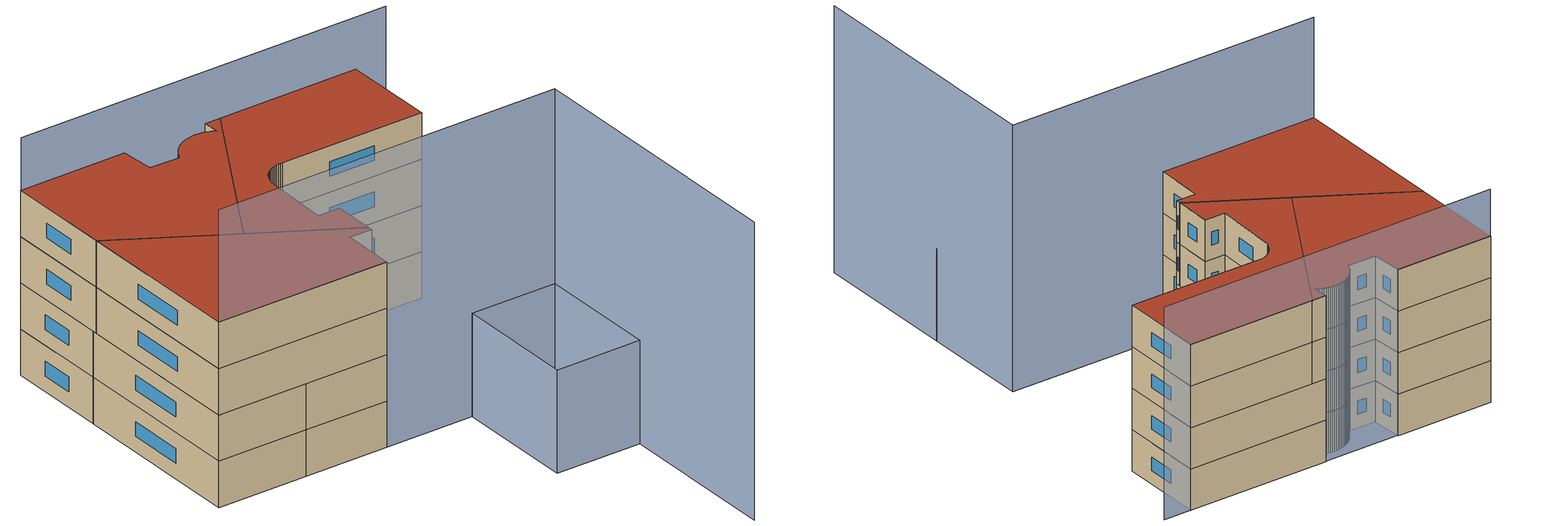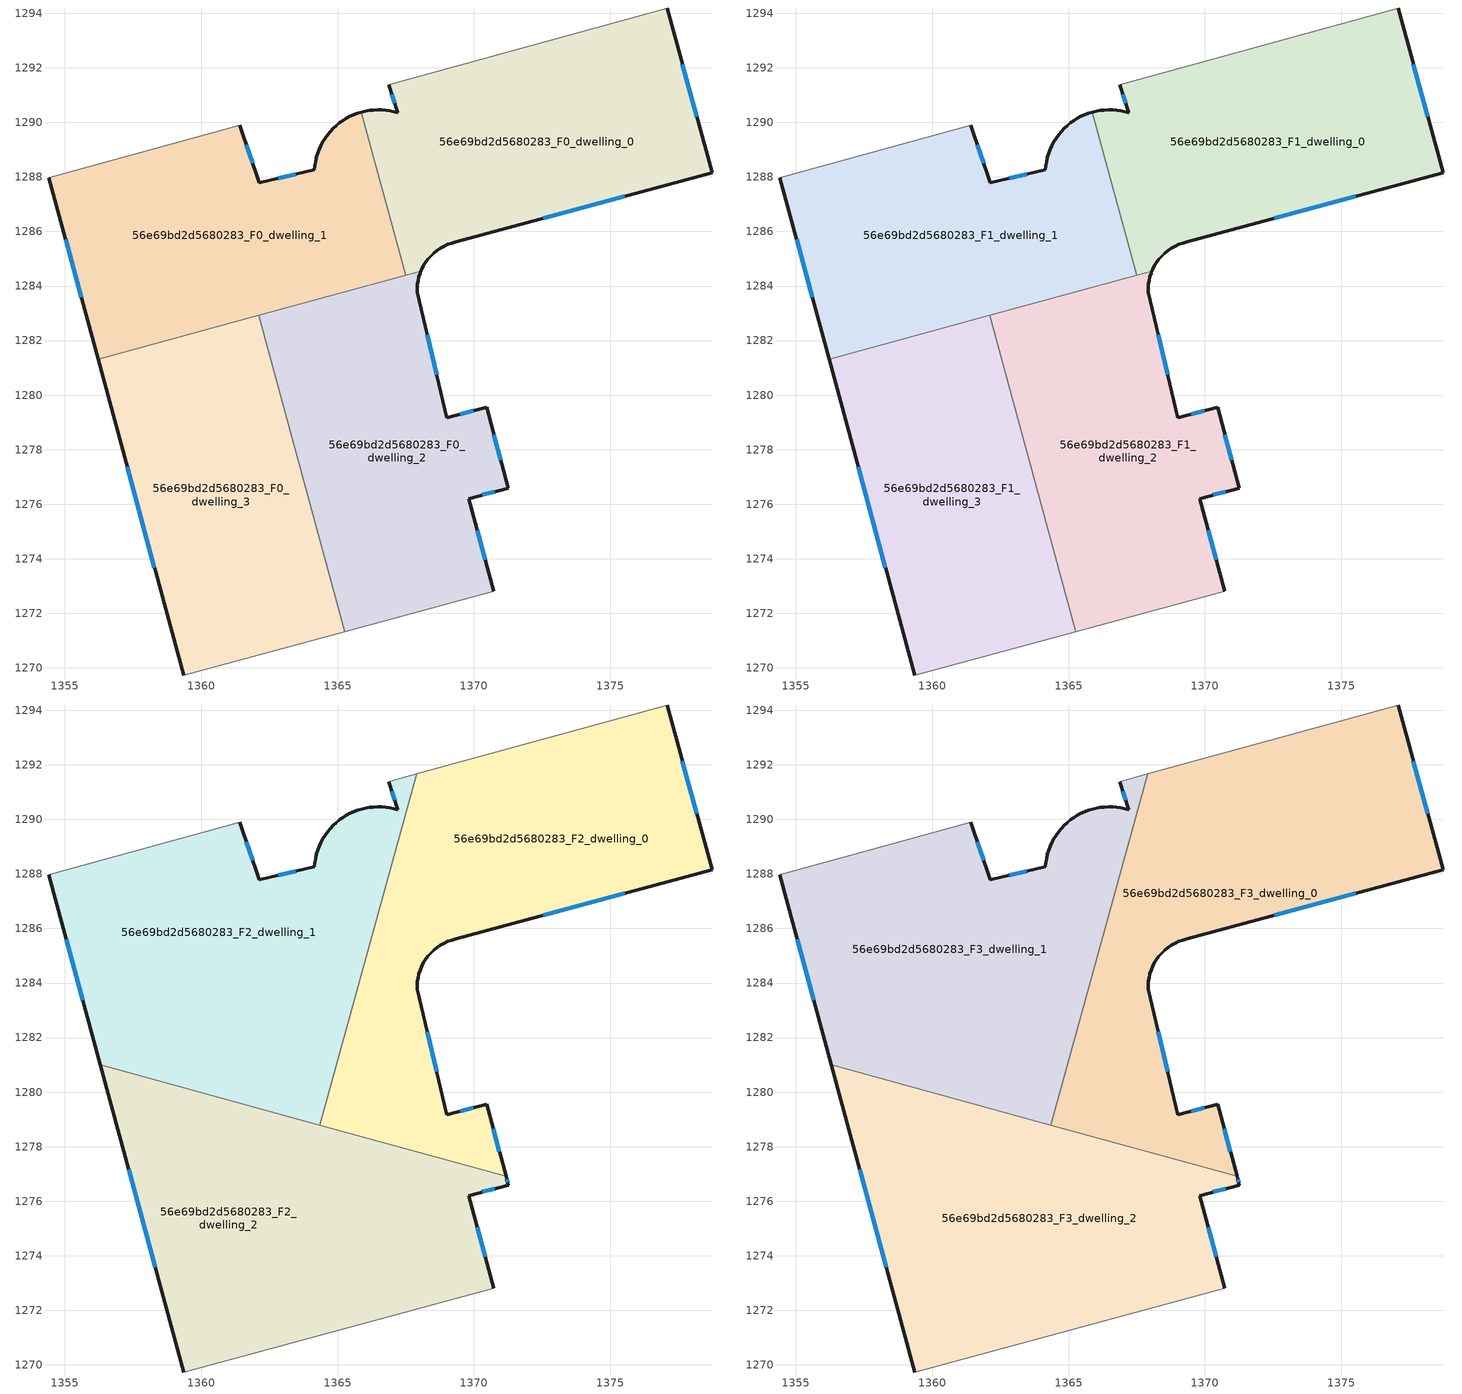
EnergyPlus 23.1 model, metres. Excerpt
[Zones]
56e69bd2d5680283_F0_dwelling_0
 floor ground (EU_floor_Construction): 1377.08,1294.19 1378.73,1288.15 1369.34,1285.62 1369.19,1285.58 1369.05,1285.53 1368.9,1285.46 1368.77,1285.38 1368.64,1285.3 1368.52,1285.2 1368.41,1285.09 1368.31,1284.97 1368.22,1284.86 1368.15,1284.74 1368.08,1284.61 1368.05,1284.54 1367.51,1284.39 1365.88,1290.38 1366.02,1290.41 1366.16,1290.44 1366.31,1290.45 1366.46,1290.46 1366.61,1290.46 1366.76,1290.45 1366.91,1290.42 1367.06,1290.39 1367.2,1290.35 1366.87,1291.39 z0
 wall outside (EU_wall_Construction): 1368.05,1284.54 1368.08,1284.61 1368.15,1284.74 1368.22,1284.86 1368.31,1284.97 1368.41,1285.09 1368.52,1285.2 1368.64,1285.3 1368.77,1285.38 1368.9,1285.46 1369.05,1285.53 1369.19,1285.58 1369.34,1285.62 1378.73,1288.15 1377.08,1294.19 / 1366.87,1291.39 1367.2,1290.35 1367.06,1290.39 1366.91,1290.42 1366.76,1290.45 1366.61,1290.46 1366.46,1290.46 1366.31,1290.45 1366.16,1290.44 1366.02,1290.41 1365.88,1290.38 z0:3
 wall to 56e69bd2d5680283_F0_dwelling_1 (EU_wall_Construction): 1365.88,1290.38 1367.51,1284.39 z0:3
 wall adiabatic (EU_wall_Construction): 1377.08,1294.19 1366.87,1291.39 z0:3
 wall to 56e69bd2d5680283_F0_dwelling_2 (EU_wall_Construction): 1367.51,1284.39 1368.05,1284.54 z0:3
 window (EU_Window_Construction): 1366.99,1291.03 1367.09,1290.7 / 1378.17,1290.21 1377.64,1292.14 / 1372.54,1286.48 1375.53,1287.29 z1.02:1.98
56e69bd2d5680283_F0_dwelling_1
 floor ground (EU_floor_Construction): 1365.88,1290.38 1367.51,1284.39 1356.22,1281.32 1354.42,1287.97 1361.41,1289.89 1362.13,1287.79 1364.15,1288.26 1364.16,1288.41 1364.19,1288.57 1364.22,1288.72 1364.27,1288.87 1364.32,1289.01 1364.39,1289.15 1364.46,1289.29 1364.54,1289.42 1364.63,1289.54 1364.73,1289.66 1364.83,1289.78 1364.95,1289.88 1365.07,1289.98 1365.19,1290.07 1365.32,1290.15 1365.45,1290.22 1365.59,1290.28 1365.73,1290.33 z0
 wall outside (EU_wall_Construction): 1365.88,1290.38 1365.73,1290.33 1365.59,1290.28 1365.45,1290.22 1365.32,1290.15 1365.19,1290.07 1365.07,1289.98 1364.95,1289.88 1364.83,1289.78 1364.73,1289.66 1364.63,1289.54 1364.54,1289.42 1364.46,1289.29 1364.39,1289.15 1364.32,1289.01 1364.27,1288.87 1364.22,1288.72 1364.19,1288.57 1364.16,1288.41 1364.15,1288.26 1362.13,1287.79 1361.41,1289.89 / 1354.42,1287.97 1356.22,1281.32 z0:3
 wall adiabatic (EU_wall_Construction): 1361.41,1289.89 1354.42,1287.97 z0:3
 wall to 56e69bd2d5680283_F0_dwelling_3 (EU_wall_Construction): 1356.22,1281.32 1362.1,1282.92 z0:3
 wall to 56e69bd2d5680283_F0_dwelling_2 (EU_wall_Construction): 1362.1,1282.92 1367.51,1284.39 z0:3
 window (EU_Window_Construction): 1361.89,1288.5 1361.66,1289.18 / 1363.46,1288.1 1362.82,1287.95 / 1355.03,1285.71 1355.6,1283.58 z1.02:1.98
56e69bd2d5680283_F0_dwelling_2
 floor ground (EU_floor_Construction): 1368.05,1284.54 1368.03,1284.48 1367.98,1284.34 1367.95,1284.2 1367.93,1284.06 1367.91,1283.92 1367.91,1283.77 1369.01,1279.17 1370.46,1279.56 1371.26,1276.59 1369.81,1276.21 1370.72,1272.81 1365.26,1271.33 1362.1,1282.92 z0
 wall outside (EU_wall_Construction): 1370.72,1272.81 1369.81,1276.21 1371.26,1276.59 1370.46,1279.56 1369.01,1279.17 1367.91,1283.77 1367.91,1283.92 1367.93,1284.06 1367.95,1284.2 1367.98,1284.34 1368.03,1284.48 1368.05,1284.54 z0:3
 wall adiabatic (EU_wall_Construction): 1365.26,1271.33 1370.72,1272.81 z0:3
 wall to 56e69bd2d5680283_F0_dwelling_3 (EU_wall_Construction): 1362.1,1282.92 1365.26,1271.33 z0:3
 window (EU_Window_Construction): 1368.63,1280.74 1368.29,1282.21 / 1369.96,1279.43 1369.5,1279.31 / 1370.99,1277.6 1370.73,1278.55 / 1370.3,1276.34 1370.77,1276.46 / 1370.41,1273.96 1370.12,1275.05 z1.02:1.98
56e69bd2d5680283_F0_dwelling_3
 floor ground (EU_floor_Construction): 1362.1,1282.92 1365.26,1271.33 1359.35,1269.74 1356.22,1281.32 z0
 wall outside (EU_wall_Construction): 1356.22,1281.32 1359.35,1269.74 z0:3
 wall adiabatic (EU_wall_Construction): 1359.35,1269.74 1365.26,1271.33 z0:3
 window (EU_Window_Construction): 1357.28,1277.38 1358.29,1273.68 z1.02:1.98
56e69bd2d5680283_F1_dwelling_0
 floor to 56e69bd2d5680283_F0_dwelling_0 (EU_floor_Construction): 1377.08,1294.19 1378.73,1288.15 1369.34,1285.62 1369.19,1285.58 1369.05,1285.53 1368.9,1285.46 1368.77,1285.38 1368.64,1285.3 1368.52,1285.2 1368.41,1285.09 1368.31,1284.97 1368.22,1284.86 1368.15,1284.74 1368.08,1284.61 1368.05,1284.54 1367.51,1284.39 1365.88,1290.38 1366.02,1290.41 1366.16,1290.44 1366.31,1290.45 1366.46,1290.46 1366.61,1290.46 1366.76,1290.45 1366.91,1290.42 1367.06,1290.39 1367.2,1290.35 1366.87,1291.39 z3
 wall outside (EU_wall_Construction): 1368.05,1284.54 1368.08,1284.61 1368.15,1284.74 1368.22,1284.86 1368.31,1284.97 1368.41,1285.09 1368.52,1285.2 1368.64,1285.3 1368.77,1285.38 1368.9,1285.46 1369.05,1285.53 1369.19,1285.58 1369.34,1285.62 1378.73,1288.15 1377.08,1294.19 / 1366.87,1291.39 1367.2,1290.35 1367.06,1290.39 1366.91,1290.42 1366.76,1290.45 1366.61,1290.46 1366.46,1290.46 1366.31,1290.45 1366.16,1290.44 1366.02,1290.41 1365.88,1290.38 z3:6
 wall to 56e69bd2d5680283_F1_dwelling_1 (EU_wall_Construction): 1365.88,1290.38 1367.51,1284.39 z3:6
 wall adiabatic (EU_wall_Construction): 1377.08,1294.19 1366.87,1291.39 z3:6
 wall to 56e69bd2d5680283_F1_dwelling_2 (EU_wall_Construction): 1367.51,1284.39 1368.05,1284.54 z3:6
 window (EU_Window_Construction): 1366.99,1291.03 1367.09,1290.7 / 1378.17,1290.21 1377.64,1292.14 / 1372.54,1286.48 1375.53,1287.29 z4.02:4.98
56e69bd2d5680283_F1_dwelling_1
 floor to 56e69bd2d5680283_F0_dwelling_1 (EU_floor_Construction): 1365.88,1290.38 1367.51,1284.39 1356.22,1281.32 1354.42,1287.97 1361.41,1289.89 1362.13,1287.79 1364.15,1288.26 1364.16,1288.41 1364.19,1288.57 1364.22,1288.72 1364.27,1288.87 1364.32,1289.01 1364.39,1289.15 1364.46,1289.29 1364.54,1289.42 1364.63,1289.54 1364.73,1289.66 1364.83,1289.78 1364.95,1289.88 1365.07,1289.98 1365.19,1290.07 1365.32,1290.15 1365.45,1290.22 1365.59,1290.28 1365.73,1290.33 z3
 wall outside (EU_wall_Construction): 1365.88,1290.38 1365.73,1290.33 1365.59,1290.28 1365.45,1290.22 1365.32,1290.15 1365.19,1290.07 1365.07,1289.98 1364.95,1289.88 1364.83,1289.78 1364.73,1289.66 1364.63,1289.54 1364.54,1289.42 1364.46,1289.29 1364.39,1289.15 1364.32,1289.01 1364.27,1288.87 1364.22,1288.72 1364.19,1288.57 1364.16,1288.41 1364.15,1288.26 1362.13,1287.79 1361.41,1289.89 / 1354.42,1287.97 1356.22,1281.32 z3:6
 wall adiabatic (EU_wall_Construction): 1361.41,1289.89 1354.42,1287.97 z3:6
 wall to 56e69bd2d5680283_F1_dwelling_3 (EU_wall_Construction): 1356.22,1281.32 1362.1,1282.92 z3:6
 wall to 56e69bd2d5680283_F1_dwelling_2 (EU_wall_Construction): 1362.1,1282.92 1367.51,1284.39 z3:6
 window (EU_Window_Construction): 1361.89,1288.5 1361.66,1289.18 / 1363.46,1288.1 1362.82,1287.95 / 1355.03,1285.71 1355.6,1283.58 z4.02:4.98
56e69bd2d5680283_F1_dwelling_2
 floor to 56e69bd2d5680283_F0_dwelling_2 (EU_floor_Construction): 1368.05,1284.54 1368.03,1284.48 1367.98,1284.34 1367.95,1284.2 1367.93,1284.06 1367.91,1283.92 1367.91,1283.77 1369.01,1279.17 1370.46,1279.56 1371.26,1276.59 1369.81,1276.21 1370.72,1272.81 1365.26,1271.33 1362.1,1282.92 z3
 wall outside (EU_wall_Construction): 1370.72,1272.81 1369.81,1276.21 1371.26,1276.59 1370.46,1279.56 1369.01,1279.17 1367.91,1283.77 1367.91,1283.92 1367.93,1284.06 1367.95,1284.2 1367.98,1284.34 1368.03,1284.48 1368.05,1284.54 z3:6
 wall adiabatic (EU_wall_Construction): 1365.26,1271.33 1370.72,1272.81 z3:6
 wall to 56e69bd2d5680283_F1_dwelling_3 (EU_wall_Construction): 1362.1,1282.92 1365.26,1271.33 z3:6
 window (EU_Window_Construction): 1368.63,1280.74 1368.29,1282.21 / 1369.96,1279.43 1369.5,1279.31 / 1370.99,1277.6 1370.73,1278.55 / 1370.3,1276.34 1370.77,1276.46 / 1370.41,1273.96 1370.12,1275.05 z4.02:4.98
56e69bd2d5680283_F1_dwelling_3
 floor to 56e69bd2d5680283_F0_dwelling_3 (EU_floor_Construction): 1362.1,1282.92 1365.26,1271.33 1359.35,1269.74 1356.22,1281.32 z3
 wall outside (EU_wall_Construction): 1356.22,1281.32 1359.35,1269.74 z3:6
 wall adiabatic (EU_wall_Construction): 1359.35,1269.74 1365.26,1271.33 z3:6
 window (EU_Window_Construction): 1357.28,1277.38 1358.29,1273.68 z4.02:4.98
 ceiling adiabatic (EU_roof_Construction): 1363.14,1279.13 1362.1,1282.92 1356.22,1281.32 1356.3,1281 z6
56e69bd2d5680283_F2_dwelling_0
 floor to 56e69bd2d5680283_F1_dwelling_0 (EU_floor_Construction): 1377.08,1294.19 1378.73,1288.15 1369.34,1285.62 1369.19,1285.58 1369.05,1285.53 1368.9,1285.46 1368.77,1285.38 1368.64,1285.3 1368.52,1285.2 1368.41,1285.09 1368.31,1284.97 1368.22,1284.86 1368.15,1284.74 1368.08,1284.61 1368.05,1284.54 1367.51,1284.39 1366.7,1287.34 1367.89,1291.67 z6
 floor to 56e69bd2d5680283_F1_dwelling_2 (EU_floor_Construction): 1368.05,1284.54 1368.03,1284.48 1367.98,1284.34 1367.95,1284.2 1367.93,1284.06 1367.91,1283.92 1367.91,1283.77 1369.01,1279.17 1370.46,1279.56 1371.17,1276.92 1364.35,1278.79 1365.76,1283.92 z6
 floor to 56e69bd2d5680283_F1_dwelling_1 (EU_floor_Construction): 1366.7,1287.34 1367.51,1284.39 1365.76,1283.92 z6
 wall outside (EU_wall_Construction): 1371.17,1276.92 1370.46,1279.56 1369.01,1279.17 1367.91,1283.77 1367.91,1283.92 1367.93,1284.06 1367.95,1284.2 1367.98,1284.34 1368.03,1284.48 1368.08,1284.61 1368.15,1284.74 1368.22,1284.85 / 1368.22,1284.86 1368.31,1284.97 1368.41,1285.09 1368.52,1285.2 1368.64,1285.3 1368.77,1285.38 1368.9,1285.46 1369.05,1285.53 1369.19,1285.58 1369.34,1285.62 1378.73,1288.15 1377.08,1294.19 z6:9
 wall to 56e69bd2d5680283_F2_dwelling_1 (EU_wall_Construction): 1367.89,1291.67 1364.35,1278.79 z6:9
 wall adiabatic (EU_wall_Construction): 1377.08,1294.19 1367.89,1291.67 z6:9
 wall to 56e69bd2d5680283_F2_dwelling_2 (EU_wall_Construction): 1364.35,1278.79 1371.17,1276.92 z6:9
 window (EU_Window_Construction): 1368.63,1280.74 1368.29,1282.21 / 1369.96,1279.43 1369.5,1279.31 / 1370.93,1277.82 1370.7,1278.66 / 1378.17,1290.21 1377.64,1292.14 / 1372.54,1286.48 1375.53,1287.29 z7.02:7.98
56e69bd2d5680283_F2_dwelling_1
 floor to 56e69bd2d5680283_F1_dwelling_1 (EU_floor_Construction): 1365.87,1290.38 1366.7,1287.34 1365.76,1283.92 1356.22,1281.32 1354.42,1287.97 1361.41,1289.89 1362.13,1287.79 1364.15,1288.26 1364.16,1288.41 1364.19,1288.57 1364.22,1288.72 1364.27,1288.87 1364.32,1289.01 1364.39,1289.15 1364.46,1289.29 1364.54,1289.42 1364.63,1289.54 1364.73,1289.66 1364.83,1289.78 1364.95,1289.88 1365.07,1289.98 1365.19,1290.07 1365.32,1290.15 1365.45,1290.22 1365.59,1290.28 1365.73,1290.33 z6
 floor to 56e69bd2d5680283_F1_dwelling_0 (EU_floor_Construction): 1367.89,1291.67 1366.7,1287.34 1365.88,1290.38 1366.02,1290.41 1366.16,1290.44 1366.31,1290.45 1366.46,1290.46 1366.61,1290.46 1366.76,1290.45 1366.91,1290.42 1367.06,1290.39 1367.2,1290.35 1366.87,1291.39 z6
 floor to 56e69bd2d5680283_F1_dwelling_2 (EU_floor_Construction): 1365.76,1283.92 1364.35,1278.79 1363.14,1279.13 1362.1,1282.92 z6
 floor adiabatic (EU_floor_Construction): 1362.1,1282.92 1363.14,1279.13 1356.3,1281 1354.42,1287.97 1356.22,1281.32 z6
 wall outside (EU_wall_Construction): 1366.87,1291.39 1367.2,1290.35 1367.06,1290.39 1366.91,1290.42 1366.76,1290.45 1366.61,1290.46 1366.46,1290.46 1366.31,1290.45 1366.16,1290.44 1366.02,1290.41 1365.87,1290.38 1365.73,1290.33 1365.59,1290.28 1365.45,1290.22 1365.32,1290.15 1365.19,1290.07 1365.07,1289.98 1364.95,1289.88 1364.83,1289.78 1364.73,1289.66 1364.63,1289.54 1364.54,1289.42 1364.46,1289.29 1364.39,1289.15 1364.32,1289.01 1364.27,1288.87 1364.22,1288.72 1364.19,1288.57 1364.16,1288.41 1364.15,1288.26 1362.13,1287.79 1361.41,1289.89 / 1354.42,1287.97 1356.3,1281 z6:9
 wall adiabatic (EU_wall_Construction): 1361.41,1289.89 1354.42,1287.97 / 1367.89,1291.67 1366.87,1291.39 z6:9
 wall to 56e69bd2d5680283_F2_dwelling_2 (EU_wall_Construction): 1356.3,1281 1364.35,1278.79 z6:9
 window (EU_Window_Construction): 1361.89,1288.5 1361.66,1289.18 / 1363.46,1288.1 1362.82,1287.95 / 1366.99,1291.03 1367.09,1290.7 / 1355.06,1285.6 1355.66,1283.37 z7.02:7.98
56e69bd2d5680283_F2_dwelling_2
 floor to 56e69bd2d5680283_F1_dwelling_2 (EU_floor_Construction): 1371.17,1276.92 1371.26,1276.59 1369.81,1276.21 1370.72,1272.81 1365.26,1271.33 1363.14,1279.13 z6
 floor to 56e69bd2d5680283_F1_dwelling_3 (EU_floor_Construction): 1363.14,1279.13 1365.26,1271.33 1359.35,1269.74 1356.3,1281 z6
 wall outside (EU_wall_Construction): 1356.3,1281 1359.35,1269.74 / 1370.72,1272.81 1369.81,1276.21 1371.26,1276.59 1371.17,1276.92 z6:9
 wall adiabatic (EU_wall_Construction): 1359.35,1269.74 1370.72,1272.81 z6:9
 window (EU_Window_Construction): 1357.34,1277.17 1358.31,1273.57 / 1371.23,1276.7 1371.2,1276.81 / 1370.3,1276.34 1370.77,1276.46 / 1370.41,1273.96 1370.12,1275.05 z7.02:7.98
56e69bd2d5680283_F3_dwelling_0
 floor to 56e69bd2d5680283_F2_dwelling_0 (EU_floor_Construction): 1377.08,1294.19 1378.73,1288.15 1369.34,1285.62 1369.19,1285.58 1369.05,1285.53 1368.9,1285.46 1368.77,1285.38 1368.64,1285.3 1368.52,1285.2 1368.41,1285.09 1368.31,1284.97 1368.22,1284.85 1368.15,1284.74 1368.08,1284.61 1368.03,1284.48 1367.98,1284.34 1367.95,1284.2 1367.93,1284.06 1367.91,1283.92 1367.91,1283.77 1369.01,1279.17 1370.46,1279.56 1371.17,1276.92 1364.35,1278.79 1367.89,1291.67 z9
 wall outside (EU_wall_Construction): 1371.17,1276.92 1370.46,1279.56 1369.01,1279.17 1367.91,1283.77 1367.91,1283.92 1367.93,1284.06 1367.95,1284.2 1367.98,1284.34 1368.03,1284.48 1368.08,1284.61 1368.15,1284.74 1368.22,1284.85 / 1368.22,1284.86 1368.31,1284.97 1368.41,1285.09 1368.52,1285.2 1368.64,1285.3 1368.77,1285.38 1368.9,1285.46 1369.05,1285.53 1369.19,1285.58 1369.34,1285.62 1378.73,1288.15 1377.08,1294.19 z9:12
 wall to 56e69bd2d5680283_F3_dwelling_1 (EU_wall_Construction): 1367.89,1291.67 1364.35,1278.79 z9:12
 wall adiabatic (EU_wall_Construction): 1377.08,1294.19 1367.89,1291.67 z9:12
 wall to 56e69bd2d5680283_F3_dwelling_2 (EU_wall_Construction): 1364.35,1278.79 1371.17,1276.92 z9:12
 window (EU_Window_Construction): 1368.63,1280.74 1368.29,1282.21 / 1369.96,1279.43 1369.5,1279.31 / 1370.93,1277.82 1370.7,1278.66 / 1378.17,1290.21 1377.64,1292.14 / 1372.54,1286.48 1375.53,1287.29 z10.02:10.98
 roof outside (EU_roof_Construction): 1371.17,1276.92 1370.46,1279.56 1369.01,1279.17 1367.91,1283.77 1367.91,1283.92 1367.93,1284.06 1367.95,1284.2 1367.98,1284.34 1368.03,1284.48 1368.08,1284.61 1368.15,1284.74 1368.22,1284.85 1368.31,1284.97 1368.41,1285.09 1368.52,1285.2 1368.64,1285.3 1368.77,1285.38 1368.9,1285.46 1369.05,1285.53 1369.19,1285.58 1369.34,1285.62 1378.73,1288.15 1377.08,1294.19 1367.89,1291.67 1364.35,1278.79 z12
56e69bd2d5680283_F3_dwelling_1
 floor to 56e69bd2d5680283_F2_dwelling_1 (EU_floor_Construction): 1367.89,1291.67 1364.35,1278.79 1356.3,1281 1354.42,1287.97 1361.41,1289.89 1362.13,1287.79 1364.15,1288.26 1364.16,1288.41 1364.19,1288.57 1364.22,1288.72 1364.27,1288.87 1364.32,1289.01 1364.39,1289.15 1364.46,1289.29 1364.54,1289.42 1364.63,1289.54 1364.73,1289.66 1364.83,1289.78 1364.95,1289.88 1365.07,1289.98 1365.19,1290.07 1365.32,1290.15 1365.45,1290.22 1365.59,1290.28 1365.73,1290.33 1365.87,1290.38 1366.02,1290.41 1366.16,1290.44 1366.31,1290.45 1366.46,1290.46 1366.61,1290.46 1366.76,1290.45 1366.91,1290.42 1367.06,1290.39 1367.2,1290.35 1366.87,1291.39 z9
 wall outside (EU_wall_Construction): 1366.87,1291.39 1367.2,1290.35 1367.06,1290.39 1366.91,1290.42 1366.76,1290.45 1366.61,1290.46 1366.46,1290.46 1366.31,1290.45 1366.16,1290.44 1366.02,1290.41 1365.87,1290.38 1365.73,1290.33 1365.59,1290.28 1365.45,1290.22 1365.32,1290.15 1365.19,1290.07 1365.07,1289.98 1364.95,1289.88 1364.83,1289.78 1364.73,1289.66 1364.63,1289.54 1364.54,1289.42 1364.46,1289.29 1364.39,1289.15 1364.32,1289.01 1364.27,1288.87 1364.22,1288.72 1364.19,1288.57 1364.16,1288.41 1364.15,1288.26 1362.13,1287.79 1361.41,1289.89 / 1354.42,1287.97 1356.3,1281 z9:12
 wall adiabatic (EU_wall_Construction): 1361.41,1289.89 1354.42,1287.97 / 1367.89,1291.67 1366.87,1291.39 z9:12
 wall to 56e69bd2d5680283_F3_dwelling_2 (EU_wall_Construction): 1356.3,1281 1364.35,1278.79 z9:12
 window (EU_Window_Construction): 1361.89,1288.5 1361.66,1289.18 / 1363.46,1288.1 1362.82,1287.95 / 1366.99,1291.03 1367.09,1290.7 / 1355.06,1285.6 1355.66,1283.37 z10.02:10.98
 roof outside (EU_roof_Construction): 1364.35,1278.79 1367.89,1291.67 1366.87,1291.39 1367.2,1290.35 1367.06,1290.39 1366.91,1290.42 1366.76,1290.45 1366.61,1290.46 1366.46,1290.46 1366.31,1290.45 1366.16,1290.44 1366.02,1290.41 1365.87,1290.38 1365.73,1290.33 1365.59,1290.28 1365.45,1290.22 1365.32,1290.15 1365.19,1290.07 1365.07,1289.98 1364.95,1289.88 1364.83,1289.78 1364.73,1289.66 1364.63,1289.54 1364.54,1289.42 1364.46,1289.29 1364.39,1289.15 1364.32,1289.01 1364.27,1288.87 1364.22,1288.72 1364.19,1288.57 1364.16,1288.41 1364.15,1288.26 1362.13,1287.79 1361.41,1289.89 1354.42,1287.97 1356.3,1281 z12
56e69bd2d5680283_F3_dwelling_2
 floor to 56e69bd2d5680283_F2_dwelling_2 (EU_floor_Construction): 1371.17,1276.92 1371.26,1276.59 1369.81,1276.21 1370.72,1272.81 1359.35,1269.74 1356.3,1281 z9
 wall outside (EU_wall_Construction): 1356.3,1281 1359.35,1269.74 / 1370.72,1272.81 1369.81,1276.21 1371.26,1276.59 1371.17,1276.92 z9:12
 wall adiabatic (EU_wall_Construction): 1359.35,1269.74 1370.72,1272.81 z9:12
 window (EU_Window_Construction): 1357.34,1277.17 1358.31,1273.57 / 1371.23,1276.7 1371.2,1276.81 / 1370.3,1276.34 1370.77,1276.46 / 1370.41,1273.96 1370.12,1275.05 z10.02:10.98
 roof outside (EU_roof_Construction): 1370.72,1272.81 1369.81,1276.21 1371.26,1276.59 1371.17,1276.92 1356.3,1281 1359.35,1269.74 z12
shading: 1359.35,1269.74 1382.08,1275.9 / 1382.08,1275.9 1387.06,1257.54 z0:19.3; 1378.61,1266.54 1376.48,1274.37 / 1376.48,1274.37 1382.07,1275.89 / 1382.07,1275.89 1384.2,1268.06 / 1384.2,1268.06 1378.61,1266.54 z0:6.7; 1379.09,1294.74 1354.43,1287.93 z0:15.4
[Building]
EU S2 Campaign: North Axis=0; Terrain=City; Solar Distribution=FullExterior
[Site:Location]
Vienna: Latitude=48; Longitude=16.5; Time Zone=1; Elevation=183
[SizingPeriod:WeatherFileDays]
AnnualSizingPeriod: Begin Month=1; Begin Day of Month=1; End Month=12; End Day of Month=31; Day of Week for Start Day=Monday; Use Weather File Daylight Saving Period=No; Use Weather File Rain and Snow Indicators=No
[MATERIAL]
EU_InternalMass_Material: Roughness=MediumRough; Thickness=0.1; Conductivity=1; Density=1800; Specific Heat=900; Thermal Absorptance=0.9; Solar Absorptance=0.7; Visible Absorptance=0.7
[MATERIAL:NOMASS] Roughness=MediumRough; Thermal Absorptance=0.9; Solar Absorptance=0.7; Visible Absorptance=0.7
Name | Thermal Resistance
EU_wall_NoMass | 0.942466
EU_roof_NoMass | 0.551687
EU_floor_NoMass | 0.66527
[WINDOWMATERIAL:SIMPLEGLAZINGSYSTEM]
EU_Window_SimpleGlazing: UFactor=2.03367; Solar Heat Gain Coefficient=0.65; Visible Transmittance=0.65
[CONSTRUCTION]
EU_wall_Construction: EU_wall_NoMass
EU_roof_Construction: EU_roof_NoMass
EU_floor_Construction: EU_floor_NoMass
EU_Window_Construction: EU_Window_SimpleGlazing
EU_InternalMass_Construction: EU_InternalMass_Material
[ZONE] Type=1; Multiplier=1; Ceiling Height=autocalculate; Floor Area=autocalculate; Part of Total Floor Area=Yes
Name | Volume
56e69bd2d5680283_F0_dwelling_0; 56e69bd2d5680283_F1_dwelling_0 | 220.062
56e69bd2d5680283_F2_dwelling_0 | 293.434
56e69bd2d5680283_F3_dwelling_0 | 293.433
56e69bd2d5680283_F0_dwelling_1; 56e69bd2d5680283_F1_dwelling_1 | 220.047
56e69bd2d5680283_F2_dwelling_1; 56e69bd2d5680283_F3_dwelling_1 | 293.412
56e69bd2d5680283_F0_dwelling_2; 56e69bd2d5680283_F1_dwelling_2 | 220.046
56e69bd2d5680283_F2_dwelling_2; 56e69bd2d5680283_F3_dwelling_2 | 293.405
56e69bd2d5680283_F0_dwelling_3; 56e69bd2d5680283_F1_dwelling_3 | 220.063
[INTERNALMASS] Construction=EU_InternalMass_Construction
Name | Zone or ZoneList | Surface Area
56e69bd2d5680283_F0_dwelling_0_EU_InternalMass | 56e69bd2d5680283_F0_dwelling_0 | 73.3525
56e69bd2d5680283_F0_dwelling_1_EU_InternalMass | 56e69bd2d5680283_F0_dwelling_1 | 73.3491
56e69bd2d5680283_F0_dwelling_2_EU_InternalMass | 56e69bd2d5680283_F0_dwelling_2 | 73.3479
56e69bd2d5680283_F0_dwelling_3_EU_InternalMass | 56e69bd2d5680283_F0_dwelling_3 | 73.3545
56e69bd2d5680283_F1_dwelling_0_EU_InternalMass | 56e69bd2d5680283_F1_dwelling_0 | 73.3525
56e69bd2d5680283_F1_dwelling_1_EU_InternalMass | 56e69bd2d5680283_F1_dwelling_1 | 73.3491
56e69bd2d5680283_F1_dwelling_2_EU_InternalMass | 56e69bd2d5680283_F1_dwelling_2 | 73.3479
56e69bd2d5680283_F1_dwelling_3_EU_InternalMass | 56e69bd2d5680283_F1_dwelling_3 | 73.3545
56e69bd2d5680283_F2_dwelling_0_EU_InternalMass | 56e69bd2d5680283_F2_dwelling_0 | 97.8099
56e69bd2d5680283_F2_dwelling_1_EU_InternalMass | 56e69bd2d5680283_F2_dwelling_1 | 97.8023
56e69bd2d5680283_F2_dwelling_2_EU_InternalMass | 56e69bd2d5680283_F2_dwelling_2 | 97.8018
56e69bd2d5680283_F3_dwelling_0_EU_InternalMass | 56e69bd2d5680283_F3_dwelling_0 | 97.8099
56e69bd2d5680283_F3_dwelling_1_EU_InternalMass | 56e69bd2d5680283_F3_dwelling_1 | 97.8023
56e69bd2d5680283_F3_dwelling_2_EU_InternalMass | 56e69bd2d5680283_F3_dwelling_2 | 97.8018
[OTHEREQUIPMENT] Fuel Type=Electricity; Design Level Calculation Method=Watts/Area; Power per Zone Floor Area=1; Fraction Latent=0; Fraction Radiant=0; Fraction Lost=0; Carbon Dioxide Generation Rate=0; EndUse Subcategory=EU_Step8_InternalGains
Name | Zone or ZoneList or Space or SpaceList | Schedule
EU_Step8_InternalGain_56e69bd2d5680283_F0_dwelling_0_f000 | 56e69bd2d5680283_F0_dwelling_0 | EU_Step8_GainSchedule_56e69bd2d5680283_F0_dwelling_0_f000
EU_Step8_InternalGain_56e69bd2d5680283_F0_dwelling_1_f000 | 56e69bd2d5680283_F0_dwelling_1 | EU_Step8_GainSchedule_56e69bd2d5680283_F0_dwelling_1_f000
EU_Step8_InternalGain_56e69bd2d5680283_F0_dwelling_2_f000 | 56e69bd2d5680283_F0_dwelling_2 | EU_Step8_GainSchedule_56e69bd2d5680283_F0_dwelling_2_f000
EU_Step8_InternalGain_56e69bd2d5680283_F0_dwelling_3_f000 | 56e69bd2d5680283_F0_dwelling_3 | EU_Step8_GainSchedule_56e69bd2d5680283_F0_dwelling_3_f000
EU_Step8_InternalGain_56e69bd2d5680283_F1_dwelling_0_f000 | 56e69bd2d5680283_F1_dwelling_0 | EU_Step8_GainSchedule_56e69bd2d5680283_F1_dwelling_0_f000
EU_Step8_InternalGain_56e69bd2d5680283_F1_dwelling_1_f000 | 56e69bd2d5680283_F1_dwelling_1 | EU_Step8_GainSchedule_56e69bd2d5680283_F1_dwelling_1_f000
EU_Step8_InternalGain_56e69bd2d5680283_F1_dwelling_2_f000 | 56e69bd2d5680283_F1_dwelling_2 | EU_Step8_GainSchedule_56e69bd2d5680283_F1_dwelling_2_f000
EU_Step8_InternalGain_56e69bd2d5680283_F1_dwelling_3_f000 | 56e69bd2d5680283_F1_dwelling_3 | EU_Step8_GainSchedule_56e69bd2d5680283_F1_dwelling_3_f000
EU_Step8_InternalGain_56e69bd2d5680283_F2_dwelling_0_f000 | 56e69bd2d5680283_F2_dwelling_0 | EU_Step8_GainSchedule_56e69bd2d5680283_F2_dwelling_0_f000
EU_Step8_InternalGain_56e69bd2d5680283_F2_dwelling_1_f000 | 56e69bd2d5680283_F2_dwelling_1 | EU_Step8_GainSchedule_56e69bd2d5680283_F2_dwelling_1_f000
EU_Step8_InternalGain_56e69bd2d5680283_F2_dwelling_2_f000 | 56e69bd2d5680283_F2_dwelling_2 | EU_Step8_GainSchedule_56e69bd2d5680283_F2_dwelling_2_f000
EU_Step8_InternalGain_56e69bd2d5680283_F3_dwelling_0_f000 | 56e69bd2d5680283_F3_dwelling_0 | EU_Step8_GainSchedule_56e69bd2d5680283_F3_dwelling_0_f000
EU_Step8_InternalGain_56e69bd2d5680283_F3_dwelling_1_f000 | 56e69bd2d5680283_F3_dwelling_1 | EU_Step8_GainSchedule_56e69bd2d5680283_F3_dwelling_1_f000
EU_Step8_InternalGain_56e69bd2d5680283_F3_dwelling_2_f000 | 56e69bd2d5680283_F3_dwelling_2 | EU_Step8_GainSchedule_56e69bd2d5680283_F3_dwelling_2_f000
[ZONEVENTILATION:DESIGNFLOWRATE] Schedule=EU_AlwaysOn; Design Flow Rate Calculation Method=AirChanges/Hour; Air Changes per Hour=0.530523; Ventilation Type=Natural; Fan Pressure Rise=0; Fan Total Efficiency=1; Constant Term Coefficient=1; Temperature Term Coefficient=0; Velocity Term Coefficient=0; Velocity Squared Term Coefficient=0; Minimum Indoor Temperature=-100; Maximum Indoor Temperature=100; Delta Temperature=-100; Minimum Outdoor Temperature=-100; Maximum Outdoor Temperature=100; Maximum Wind Speed=40
Name | Zone or ZoneList or Space or SpaceList
EU_ConstantAir_56e69bd2d5680283_F0_dwelling_0 | 56e69bd2d5680283_F0_dwelling_0
EU_ConstantAir_56e69bd2d5680283_F0_dwelling_1 | 56e69bd2d5680283_F0_dwelling_1
EU_ConstantAir_56e69bd2d5680283_F0_dwelling_2 | 56e69bd2d5680283_F0_dwelling_2
EU_ConstantAir_56e69bd2d5680283_F0_dwelling_3 | 56e69bd2d5680283_F0_dwelling_3
EU_ConstantAir_56e69bd2d5680283_F1_dwelling_0 | 56e69bd2d5680283_F1_dwelling_0
EU_ConstantAir_56e69bd2d5680283_F1_dwelling_1 | 56e69bd2d5680283_F1_dwelling_1
EU_ConstantAir_56e69bd2d5680283_F1_dwelling_2 | 56e69bd2d5680283_F1_dwelling_2
EU_ConstantAir_56e69bd2d5680283_F1_dwelling_3 | 56e69bd2d5680283_F1_dwelling_3
EU_ConstantAir_56e69bd2d5680283_F2_dwelling_0 | 56e69bd2d5680283_F2_dwelling_0
EU_ConstantAir_56e69bd2d5680283_F2_dwelling_1 | 56e69bd2d5680283_F2_dwelling_1
EU_ConstantAir_56e69bd2d5680283_F2_dwelling_2 | 56e69bd2d5680283_F2_dwelling_2
EU_ConstantAir_56e69bd2d5680283_F3_dwelling_0 | 56e69bd2d5680283_F3_dwelling_0
EU_ConstantAir_56e69bd2d5680283_F3_dwelling_1 | 56e69bd2d5680283_F3_dwelling_1
EU_ConstantAir_56e69bd2d5680283_F3_dwelling_2 | 56e69bd2d5680283_F3_dwelling_2
[HVACTEMPLATE:THERMOSTAT] Constant Heating Setpoint=20; Constant Cooling Setpoint=50
EU_HeatOnly_56e69bd2d5680283_F0_dwelling_0; EU_HeatOnly_56e69bd2d5680283_F0_dwelling_1; EU_HeatOnly_56e69bd2d5680283_F0_dwelling_2; EU_HeatOnly_56e69bd2d5680283_F0_dwelling_3; EU_HeatOnly_56e69bd2d5680283_F1_dwelling_0; EU_HeatOnly_56e69bd2d5680283_F1_dwelling_1; EU_HeatOnly_56e69bd2d5680283_F1_dwelling_2; EU_HeatOnly_56e69bd2d5680283_F1_dwelling_3; EU_HeatOnly_56e69bd2d5680283_F2_dwelling_0; EU_HeatOnly_56e69bd2d5680283_F2_dwelling_1; EU_HeatOnly_56e69bd2d5680283_F2_dwelling_2; EU_HeatOnly_56e69bd2d5680283_F3_dwelling_0; EU_HeatOnly_56e69bd2d5680283_F3_dwelling_1; EU_HeatOnly_56e69bd2d5680283_F3_dwelling_2
[HVACTEMPLATE:ZONE:IDEALLOADSAIRSYSTEM] System Availability Schedule=EU_AlwaysOn; Maximum Heating Supply Air Temperature=50; Minimum Cooling Supply Air Temperature=13; Maximum Heating Supply Air Humidity Ratio=0.0156; Minimum Cooling Supply Air Humidity Ratio=0.0077; Heating Limit=NoLimit; Cooling Limit=NoLimit; Heating Availability Schedule=EU_AlwaysOn; Cooling Availability Schedule=EU_CoolingOff; Dehumidification Control Type=ConstantSensibleHeatRatio; Cooling Sensible Heat Ratio=0.7; Dehumidification Setpoint=60; Humidification Control Type=None; Humidification Setpoint=30; Outdoor Air Method=None; Outdoor Air Flow Rate per Person=0.00944; Outdoor Air Flow Rate per Zone Floor Area=0; Outdoor Air Flow Rate per Zone=0; Demand Controlled Ventilation Type=None; Outdoor Air Economizer Type=NoEconomizer; Heat Recovery Type=None; Sensible Heat Recovery Effectiveness=0.7; Latent Heat Recovery Effectiveness=0.65
Name | Template Thermostat
56e69bd2d5680283_F0_dwelling_0 | EU_HeatOnly_56e69bd2d5680283_F0_dwelling_0
56e69bd2d5680283_F0_dwelling_1 | EU_HeatOnly_56e69bd2d5680283_F0_dwelling_1
56e69bd2d5680283_F0_dwelling_2 | EU_HeatOnly_56e69bd2d5680283_F0_dwelling_2
56e69bd2d5680283_F0_dwelling_3 | EU_HeatOnly_56e69bd2d5680283_F0_dwelling_3
56e69bd2d5680283_F1_dwelling_0 | EU_HeatOnly_56e69bd2d5680283_F1_dwelling_0
56e69bd2d5680283_F1_dwelling_1 | EU_HeatOnly_56e69bd2d5680283_F1_dwelling_1
56e69bd2d5680283_F1_dwelling_2 | EU_HeatOnly_56e69bd2d5680283_F1_dwelling_2
56e69bd2d5680283_F1_dwelling_3 | EU_HeatOnly_56e69bd2d5680283_F1_dwelling_3
56e69bd2d5680283_F2_dwelling_0 | EU_HeatOnly_56e69bd2d5680283_F2_dwelling_0
56e69bd2d5680283_F2_dwelling_1 | EU_HeatOnly_56e69bd2d5680283_F2_dwelling_1
56e69bd2d5680283_F2_dwelling_2 | EU_HeatOnly_56e69bd2d5680283_F2_dwelling_2
56e69bd2d5680283_F3_dwelling_0 | EU_HeatOnly_56e69bd2d5680283_F3_dwelling_0
56e69bd2d5680283_F3_dwelling_1 | EU_HeatOnly_56e69bd2d5680283_F3_dwelling_1
56e69bd2d5680283_F3_dwelling_2 | EU_HeatOnly_56e69bd2d5680283_F3_dwelling_2
[SIZING:ZONE] Zone Cooling Design Supply Air Temperature Input Method=SupplyAirTemperature; Zone Cooling Design Supply Air Temperature=13; Zone Heating Design Supply Air Temperature Input Method=SupplyAirTemperature; Zone Heating Design Supply Air Temperature=50; Zone Cooling Design Supply Air Humidity Ratio=0.008; Zone Heating Design Supply Air Humidity Ratio=0.008; Cooling Design Air Flow Method=DesignDay; Cooling Design Air Flow Rate=0; Cooling Minimum Air Flow per Zone Floor Area=0.000762; Cooling Minimum Air Flow=0; Cooling Minimum Air Flow Fraction=0.2; Heating Design Air Flow Method=DesignDay; Heating Design Air Flow Rate=0; Heating Maximum Air Flow per Zone Floor Area=0.002032; Heating Maximum Air Flow=0.141576; Heating Maximum Air Flow Fraction=0.3; Account for Dedicated Outdoor Air System=No; Dedicated Outdoor Air System Control Strategy=NeutralSupplyAir; Dedicated Outdoor Air Low Setpoint Temperature for Design=autosize; Dedicated Outdoor Air High Setpoint Temperature for Design=autosize; Zone Load Sizing Method=Sensible Load Only No Latent Load; Zone Latent Cooling Design Supply Air Humidity Ratio Input Method=HumidityRatioDifference; Zone Cooling Design Supply Air Humidity Ratio Difference=0.005; Zone Latent Heating Design Supply Air Humidity Ratio Input Method=HumidityRatioDifference; Zone Humidification Design Supply Air Humidity Ratio Difference=0.005
56e69bd2d5680283_F0_dwelling_0; 56e69bd2d5680283_F0_dwelling_1; 56e69bd2d5680283_F0_dwelling_2; 56e69bd2d5680283_F0_dwelling_3; 56e69bd2d5680283_F1_dwelling_0; 56e69bd2d5680283_F1_dwelling_1; 56e69bd2d5680283_F1_dwelling_2; 56e69bd2d5680283_F1_dwelling_3; 56e69bd2d5680283_F2_dwelling_0; 56e69bd2d5680283_F2_dwelling_1; 56e69bd2d5680283_F2_dwelling_2; 56e69bd2d5680283_F3_dwelling_0; 56e69bd2d5680283_F3_dwelling_1; 56e69bd2d5680283_F3_dwelling_2
[SCHEDULE:CONSTANT]
Name | Hourly Value
EU_AlwaysOn | 1
EU_CoolingOff | 0
[SCHEDULE:FILE] Column Number=1; Rows to Skip at Top=0; Number of Hours of Data=8760; Column Separator=Comma; Interpolate to Timestep=No; Minutes per Item=60; Adjust Schedule for Daylight Savings=Yes
Name | File
EU_Step8_GainSchedule_56e69bd2d5680283_F0_dwelling_0_f000 | ../../schedules/56e69bd2d5680283/56e69bd2d5680283_F0_dwelling_0_f000_gain.csv
EU_Step8_GainSchedule_56e69bd2d5680283_F0_dwelling_1_f000 | ../../schedules/56e69bd2d5680283/56e69bd2d5680283_F0_dwelling_1_f000_gain.csv
EU_Step8_GainSchedule_56e69bd2d5680283_F0_dwelling_2_f000 | ../../schedules/56e69bd2d5680283/56e69bd2d5680283_F0_dwelling_2_f000_gain.csv
EU_Step8_GainSchedule_56e69bd2d5680283_F0_dwelling_3_f000 | ../../schedules/56e69bd2d5680283/56e69bd2d5680283_F0_dwelling_3_f000_gain.csv
EU_Step8_GainSchedule_56e69bd2d5680283_F1_dwelling_0_f000 | ../../schedules/56e69bd2d5680283/56e69bd2d5680283_F1_dwelling_0_f000_gain.csv
EU_Step8_GainSchedule_56e69bd2d5680283_F1_dwelling_1_f000 | ../../schedules/56e69bd2d5680283/56e69bd2d5680283_F1_dwelling_1_f000_gain.csv
EU_Step8_GainSchedule_56e69bd2d5680283_F1_dwelling_2_f000 | ../../schedules/56e69bd2d5680283/56e69bd2d5680283_F1_dwelling_2_f000_gain.csv
EU_Step8_GainSchedule_56e69bd2d5680283_F1_dwelling_3_f000 | ../../schedules/56e69bd2d5680283/56e69bd2d5680283_F1_dwelling_3_f000_gain.csv
EU_Step8_GainSchedule_56e69bd2d5680283_F2_dwelling_0_f000 | ../../schedules/56e69bd2d5680283/56e69bd2d5680283_F2_dwelling_0_f000_gain.csv
EU_Step8_GainSchedule_56e69bd2d5680283_F2_dwelling_1_f000 | ../../schedules/56e69bd2d5680283/56e69bd2d5680283_F2_dwelling_1_f000_gain.csv
EU_Step8_GainSchedule_56e69bd2d5680283_F2_dwelling_2_f000 | ../../schedules/56e69bd2d5680283/56e69bd2d5680283_F2_dwelling_2_f000_gain.csv
EU_Step8_GainSchedule_56e69bd2d5680283_F3_dwelling_0_f000 | ../../schedules/56e69bd2d5680283/56e69bd2d5680283_F3_dwelling_0_f000_gain.csv
EU_Step8_GainSchedule_56e69bd2d5680283_F3_dwelling_1_f000 | ../../schedules/56e69bd2d5680283/56e69bd2d5680283_F3_dwelling_1_f000_gain.csv
EU_Step8_GainSchedule_56e69bd2d5680283_F3_dwelling_2_f000 | ../../schedules/56e69bd2d5680283/56e69bd2d5680283_F3_dwelling_2_f000_gain.csv
